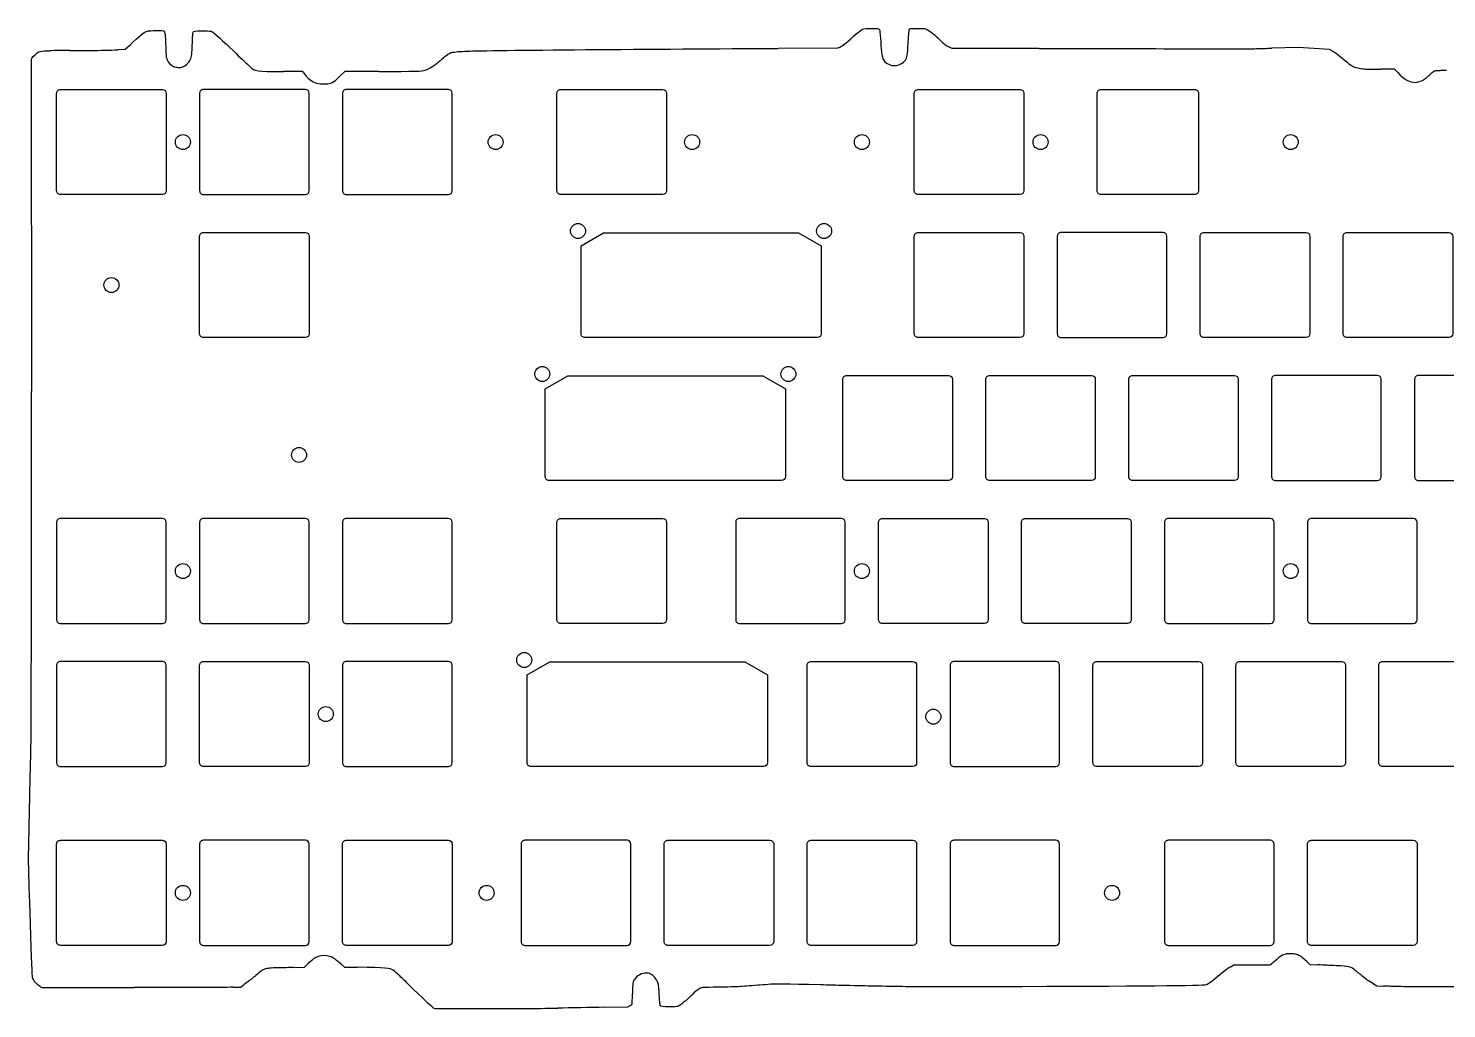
# Model space of a CAD drawing. Header units: millimetres. Extents: x -14240 to -13890, y -4600 to -4469.
# Drawn here: x -14240.1 to -14051.1, y -4599.7 to -4469.1 of the extents above; entities that cross this region are included whole.
import ezdxf

# ---------------------------------------------------------------- set-up
doc = ezdxf.new("R2010")
doc.units = ezdxf.units.MM
doc.layers.get('0').update_dxf_attribs({"linetype": 'CONTINUOUS'})

msp = doc.modelspace()

# ---------------------------------------------------------------- linework, layer by layer
for p, q in [((-14221.95, -4469.52), (-14222.17, -4469.45)), ((-14221.9, -4469.9), (-14221.95, -4469.52)), ((-14226.57, -4471.34), (-14227.2, -4471.95)), ((-14132.29, -4471.78), (-14140.21, -4471.8)), ((-14132.04, -4471.65), (-14132.29, -4471.78)), ((-14117, -4471.8), (-14117.36, -4471.62)), ((-14105.41, -4471.8), (-14117, -4471.8)), ((-14070.9, -4471.65), (-14074.41, -4471.76)), ((-14068.8, -4471.79), (-14070.9, -4471.65)), ((-14066.71, -4471.94), (-14068.8, -4471.79)), ((-14066.45, -4472.07), (-14066.71, -4471.94)), ((-14239.64, -4473.1), (-14239.73, -4473.25)), ((-14239.73, -4473.25), (-14239.72, -4517.5)), ((-14227.2, -4471.95), (-14228.15, -4471.98)), ((-14203.54, -4474.87), (-14206.13, -4474.86)), ((-14203.47, -4475.01), (-14203.54, -4474.87)), ((-14197.95, -4474.87), (-14198.59, -4475.5)), ((-14193.41, -4474.86), (-14197.95, -4474.87)), ((-14058.08, -4474.55), (-14059.89, -4474.56)), ((-14057.62, -4475.02), (-14058.08, -4474.55)), ((-14204.83, -4594.23), (-14203.3, -4594.18)), ((-14203.3, -4594.18), (-14202.77, -4593.67)), ((-14198.45, -4593.77), (-14197.99, -4594.18)), ((-14197.99, -4594.18), (-14196.29, -4594.21)), ((-14079.86, -4594.13), (-14079.46, -4593.89)), ((-14079.46, -4593.89), (-14074.69, -4593.89)), ((-14074.69, -4593.89), (-14074.44, -4593.74)), ((-14069.75, -4593.44), (-14069.34, -4593.83)), ((-14069.34, -4593.83), (-14068.26, -4593.88)), ((-14060.88, -4596.41), (-14060.4, -4596.66)), ((-14060.4, -4596.66), (-14059.52, -4596.7)), ((-14238.5, -4596.8), (-14238.28, -4596.91)), ((-14238.28, -4596.91), (-14226.02, -4596.91)), ((-14212.8, -4596.87), (-14211.83, -4596.84)), ((-14211.83, -4596.84), (-14211.64, -4596.71)), ((-14159.65, -4599.1), (-14159.63, -4597.79)), ((-14186.16, -4599.6), (-14185.97, -4599.71)), ((-14185.97, -4599.71), (-14179.3, -4599.71)), ((-14163.37, -4599.53), (-14160.23, -4599.48)), ((-14160.23, -4599.48), (-14159.94, -4599.29)), ((-14159.94, -4599.29), (-14159.65, -4599.1))]:
    msp.add_line(p, q)
for points in [[(-14222.25, -4491.27), (-14235.85, -4491.27, -0.414214), (-14236.35, -4490.77), (-14236.35, -4477.77, -0.414214), (-14235.85, -4477.27), (-14222.25, -4477.27, -0.414212), (-14221.75, -4477.77), (-14221.75, -4490.77, -0.414212)], [(-14202.7, -4477.77, 0.414212), (-14203.2, -4477.27), (-14216.8, -4477.27, 0.414214), (-14217.3, -4477.77), (-14217.3, -4490.77, 0.414214), (-14216.8, -4491.27), (-14203.2, -4491.27, 0.414212), (-14202.7, -4490.77)], [(-14184.15, -4491.27, 0.414212), (-14183.65, -4490.77), (-14183.65, -4477.77, 0.414212), (-14184.15, -4477.27), (-14197.75, -4477.27, 0.414214), (-14198.25, -4477.77), (-14198.25, -4490.77, 0.414214), (-14197.75, -4491.27)], [(-14169.68, -4490.77), (-14169.68, -4477.77, -0.414214), (-14169.18, -4477.27), (-14155.58, -4477.27, -0.414212), (-14155.08, -4477.77), (-14155.08, -4490.77, -0.414212), (-14155.58, -4491.27), (-14169.18, -4491.27, -0.414214)], [(-14107.45, -4477.77), (-14107.45, -4490.77, -0.414212), (-14107.95, -4491.27), (-14121.55, -4491.27, -0.414214), (-14122.05, -4490.77), (-14122.05, -4477.77, -0.414214), (-14121.55, -4477.27), (-14107.95, -4477.27, -0.414212)], [(-14084.14, -4477.82, 0.414214), (-14084.64, -4477.32), (-14097.24, -4477.32, 0.414214), (-14097.74, -4477.82), (-14097.74, -4490.72, 0.414214), (-14097.24, -4491.22), (-14084.64, -4491.22, 0.414214), (-14084.14, -4490.72)], [(-14216.8, -4496.32), (-14203.2, -4496.32, -0.414212), (-14202.7, -4496.82), (-14202.7, -4509.82, -0.414212), (-14203.2, -4510.32), (-14216.8, -4510.32, -0.414214), (-14217.3, -4509.82), (-14217.3, -4496.82, -0.414214)], [(-14166.47, -4509.8), (-14166.47, -4498.08), (-14163.47, -4496.35), (-14137.47, -4496.35), (-14134.47, -4498.08), (-14134.47, -4509.8, -0.414212), (-14134.97, -4510.3), (-14165.97, -4510.3, -0.414214)], [(-14107.45, -4496.82), (-14107.45, -4509.82, -0.414212), (-14107.95, -4510.32), (-14121.55, -4510.32, -0.414214), (-14122.05, -4509.82), (-14122.05, -4496.82, -0.414214), (-14121.55, -4496.32), (-14107.95, -4496.32, -0.414212)], [(-14103, -4509.82, 0.414214), (-14102.5, -4510.32), (-14088.9, -4510.32, 0.414212), (-14088.4, -4509.82), (-14088.4, -4496.82, 0.414212), (-14088.9, -4496.32), (-14102.5, -4496.32, 0.414214), (-14103, -4496.82)], [(-14083.95, -4509.82), (-14083.95, -4496.82, -0.414214), (-14083.45, -4496.32), (-14069.85, -4496.32, -0.414212), (-14069.35, -4496.82), (-14069.35, -4509.82, -0.414212), (-14069.85, -4510.32), (-14083.45, -4510.32, -0.414214)], [(-14050.3, -4496.82), (-14050.3, -4509.82, -0.414212), (-14050.8, -4510.32), (-14064.4, -4510.32, -0.414214), (-14064.9, -4509.82), (-14064.9, -4496.82, -0.414214), (-14064.4, -4496.32), (-14050.8, -4496.32, -0.414212)], [(-14139.23, -4517.13), (-14139.23, -4528.85, -0.414212), (-14139.73, -4529.35), (-14170.73, -4529.35, -0.414214), (-14171.23, -4528.85), (-14171.23, -4517.13), (-14168.23, -4515.4), (-14142.23, -4515.4)], [(-14116.98, -4515.87), (-14116.98, -4528.87, -0.414212), (-14117.48, -4529.37), (-14131.08, -4529.37, -0.414214), (-14131.58, -4528.87), (-14131.58, -4515.87, -0.414214), (-14131.08, -4515.37), (-14117.48, -4515.37, -0.414212)], [(-14112.03, -4515.37), (-14098.43, -4515.37, -0.414212), (-14097.93, -4515.87), (-14097.93, -4528.87, -0.414212), (-14098.43, -4529.37), (-14112.03, -4529.37, -0.414214), (-14112.53, -4528.87), (-14112.53, -4515.87, -0.414214)], [(-14092.98, -4515.37), (-14079.38, -4515.37, -0.414212), (-14078.88, -4515.87), (-14078.88, -4528.87, -0.414212), (-14079.38, -4529.37), (-14092.98, -4529.37, -0.414214), (-14093.48, -4528.87), (-14093.48, -4515.87, -0.414214)], [(-14060.33, -4529.37, 0.414212), (-14059.83, -4528.87), (-14059.83, -4515.87, 0.414212), (-14060.33, -4515.37), (-14073.93, -4515.37, 0.414214), (-14074.43, -4515.87), (-14074.43, -4528.87, 0.414214), (-14073.93, -4529.37)], [(-14040.78, -4515.87, 0.414212), (-14041.28, -4515.37), (-14054.88, -4515.37, 0.414214), (-14055.38, -4515.87), (-14055.38, -4528.87, 0.414214), (-14054.88, -4529.37), (-14041.28, -4529.37, 0.414212), (-14040.78, -4528.87)], [(-14221.75, -4534.92, 0.414212), (-14222.25, -4534.42), (-14235.85, -4534.42, 0.414214), (-14236.35, -4534.92), (-14236.35, -4547.92, 0.414214), (-14235.85, -4548.42), (-14222.25, -4548.42, 0.414212), (-14221.75, -4547.92)], [(-14202.7, -4534.92, 0.414212), (-14203.2, -4534.42), (-14216.8, -4534.42, 0.414214), (-14217.3, -4534.92), (-14217.3, -4547.92, 0.414214), (-14216.8, -4548.42), (-14203.2, -4548.42, 0.414212), (-14202.7, -4547.92)], [(-14198.25, -4547.92, 0.414214), (-14197.75, -4548.42), (-14184.15, -4548.42, 0.414212), (-14183.65, -4547.92), (-14183.65, -4534.92, 0.414212), (-14184.15, -4534.42), (-14197.75, -4534.42, 0.414214), (-14198.25, -4534.92)], [(-14155.58, -4548.42), (-14169.18, -4548.42, -0.414214), (-14169.68, -4547.92), (-14169.68, -4534.92, -0.414214), (-14169.18, -4534.42), (-14155.58, -4534.42, -0.414212), (-14155.08, -4534.92), (-14155.08, -4547.92, -0.414212)], [(-14131.26, -4534.92, 0.414212), (-14131.76, -4534.42), (-14145.36, -4534.42, 0.414214), (-14145.86, -4534.92), (-14145.86, -4547.92, 0.414214), (-14145.36, -4548.42), (-14131.76, -4548.42, 0.414212), (-14131.26, -4547.92)], [(-14112.71, -4548.42), (-14126.31, -4548.42, -0.414214), (-14126.81, -4547.92), (-14126.81, -4534.92, -0.414214), (-14126.31, -4534.42), (-14112.71, -4534.42, -0.414212), (-14112.21, -4534.92), (-14112.21, -4547.92, -0.414212)], [(-14093.66, -4548.42), (-14107.26, -4548.42, -0.414214), (-14107.76, -4547.92), (-14107.76, -4534.92, -0.414214), (-14107.26, -4534.42), (-14093.66, -4534.42, -0.414212), (-14093.16, -4534.92), (-14093.16, -4547.92, -0.414212)], [(-14088.71, -4547.92, 0.414214), (-14088.21, -4548.42), (-14074.61, -4548.42, 0.414212), (-14074.11, -4547.92), (-14074.11, -4534.92, 0.414212), (-14074.61, -4534.42), (-14088.21, -4534.42, 0.414214), (-14088.71, -4534.92)], [(-14069.66, -4547.92, 0.414214), (-14069.16, -4548.42), (-14055.56, -4548.42, 0.414212), (-14055.06, -4547.92), (-14055.06, -4534.92, 0.414212), (-14055.56, -4534.42), (-14069.16, -4534.42, 0.414214), (-14069.66, -4534.92)], [(-14236.35, -4566.97, 0.414214), (-14235.85, -4567.47), (-14222.25, -4567.47, 0.414212), (-14221.75, -4566.97), (-14221.75, -4553.97, 0.414212), (-14222.25, -4553.47), (-14235.85, -4553.47, 0.414214), (-14236.35, -4553.97)], [(-14217.3, -4566.97), (-14217.3, -4553.97, -0.414214), (-14216.8, -4553.47), (-14203.2, -4553.47, -0.414212), (-14202.7, -4553.97), (-14202.7, -4566.97, -0.414212), (-14203.2, -4567.47), (-14216.8, -4567.47, -0.414214)], [(-14198.25, -4566.97, 0.414214), (-14197.75, -4567.47), (-14184.15, -4567.47, 0.414212), (-14183.65, -4566.97), (-14183.65, -4553.97, 0.414212), (-14184.15, -4553.47), (-14197.75, -4553.47, 0.414214), (-14198.25, -4553.97)], [(-14173.64, -4555.23), (-14170.64, -4553.5), (-14144.64, -4553.5), (-14141.64, -4555.23), (-14141.64, -4566.95, -0.414212), (-14142.14, -4567.45), (-14173.14, -4567.45, -0.414214), (-14173.64, -4566.95)], [(-14122.24, -4567.47), (-14135.84, -4567.47, -0.414214), (-14136.34, -4566.97), (-14136.34, -4553.97, -0.414214), (-14135.84, -4553.47), (-14122.24, -4553.47, -0.414212), (-14121.74, -4553.97), (-14121.74, -4566.97, -0.414212)], [(-14103.19, -4567.47, 0.414212), (-14102.69, -4566.97), (-14102.69, -4553.97, 0.414212), (-14103.19, -4553.47), (-14116.79, -4553.47, 0.414214), (-14117.29, -4553.97), (-14117.29, -4566.97, 0.414214), (-14116.79, -4567.47)], [(-14083.64, -4553.97), (-14083.64, -4566.97, -0.414212), (-14084.14, -4567.47), (-14097.74, -4567.47, -0.414214), (-14098.24, -4566.97), (-14098.24, -4553.97, -0.414214), (-14097.74, -4553.47), (-14084.14, -4553.47, -0.414212)], [(-14078.69, -4553.47), (-14065.09, -4553.47, -0.414212), (-14064.59, -4553.97), (-14064.59, -4566.97, -0.414212), (-14065.09, -4567.47), (-14078.69, -4567.47, -0.414214), (-14079.19, -4566.97), (-14079.19, -4553.97, -0.414214)], [(-14060.14, -4566.97), (-14060.14, -4553.97, -0.414214), (-14059.64, -4553.47), (-14046.04, -4553.47, -0.414212), (-14045.54, -4553.97), (-14045.54, -4566.97, -0.414212), (-14046.04, -4567.47), (-14059.64, -4567.47, -0.414214)], [(-14221.75, -4577.79), (-14221.75, -4590.79, -0.414212), (-14222.25, -4591.29), (-14235.85, -4591.29, -0.414214), (-14236.35, -4590.79), (-14236.35, -4577.79, -0.414214), (-14235.85, -4577.29), (-14222.25, -4577.29, -0.414212)], [(-14216.8, -4577.29, 0.414214), (-14217.3, -4577.79), (-14217.3, -4590.79, 0.414214), (-14216.8, -4591.29), (-14203.2, -4591.29, 0.414212), (-14202.7, -4590.79), (-14202.7, -4577.79, 0.414212), (-14203.2, -4577.29)], [(-14183.65, -4577.79), (-14183.65, -4590.79, -0.414212), (-14184.15, -4591.29), (-14197.75, -4591.29, -0.414214), (-14198.25, -4590.79), (-14198.25, -4577.79, -0.414214), (-14197.75, -4577.29), (-14184.15, -4577.29, -0.414212)], [(-14159.84, -4577.79, 0.414212), (-14160.34, -4577.29), (-14173.94, -4577.29, 0.414214), (-14174.44, -4577.79), (-14174.44, -4590.79, 0.414214), (-14173.94, -4591.29), (-14160.34, -4591.29, 0.414212), (-14159.84, -4590.79)], [(-14155.39, -4590.79), (-14155.39, -4577.79, -0.414214), (-14154.89, -4577.29), (-14141.29, -4577.29, -0.414212), (-14140.79, -4577.79), (-14140.79, -4590.79, -0.414212), (-14141.29, -4591.29), (-14154.89, -4591.29, -0.414214)], [(-14122.24, -4591.29), (-14135.84, -4591.29, -0.414214), (-14136.34, -4590.79), (-14136.34, -4577.79, -0.414214), (-14135.84, -4577.29), (-14122.24, -4577.29, -0.414212), (-14121.74, -4577.79), (-14121.74, -4590.79, -0.414212)], [(-14116.79, -4577.29, 0.414214), (-14117.29, -4577.79), (-14117.29, -4590.79, 0.414214), (-14116.79, -4591.29), (-14103.19, -4591.29, 0.414212), (-14102.69, -4590.79), (-14102.69, -4577.79, 0.414212), (-14103.19, -4577.29)], [(-14088.71, -4590.79, 0.414214), (-14088.21, -4591.29), (-14074.61, -4591.29, 0.414212), (-14074.11, -4590.79), (-14074.11, -4577.79, 0.414212), (-14074.61, -4577.29), (-14088.21, -4577.29, 0.414214), (-14088.71, -4577.79)], [(-14069.66, -4590.79), (-14069.66, -4577.79, -0.414214), (-14069.16, -4577.29), (-14055.56, -4577.29, -0.414212), (-14055.06, -4577.79), (-14055.06, -4590.79, -0.414212), (-14055.56, -4591.29), (-14069.16, -4591.29, -0.414214)]]:
    msp.add_lwpolyline(points, format="xyb", close=True)
for centre in [(-14219.53, -4484.27), (-14177.85, -4484.27), (-14151.66, -4484.27), (-14129.04, -4484.27), (-14105.23, -4484.27), (-14071.89, -4484.27), (-14166.87, -4496.12), (-14134.07, -4496.12), (-14229.05, -4503.32), (-14171.63, -4515.17), (-14138.83, -4515.17), (-14204.05, -4525.95), (-14219.53, -4541.42), (-14129.04, -4541.42), (-14071.89, -4541.42), (-14174.04, -4553.27), (-14200.48, -4560.47), (-14119.52, -4560.82), (-14219.53, -4584.29), (-14179.05, -4584.29), (-14095.7, -4584.29)]:
    msp.add_circle(centre, 1)
for centre, major_axis, ratio, start_param, end_param in [((-14235.32, -4472.22), (-2.88, 0.01), 0.051231, 4.457732, 5.476473), ((-14151.76, -4613.57), (-6.64, 18.48), 0.302217, 6.174937, 6.476881), ((-14183.4, -4599.53), (-15.43, 0.04), 0.011494, 1.839705, 2.682636)]:
    msp.add_ellipse(centre, major_axis=major_axis, ratio=ratio, start_param=start_param, end_param=end_param)
for points in [[(-14226.57, -4471.34), (-14225.4, -4470.19), (-14224.67, -4469.6), (-14224.36, -4469.52)], [(-14224.36, -4469.52), (-14223.74, -4469.38), (-14222.55, -4469.34), (-14222.17, -4469.45)], [(-14221.9, -4469.9), (-14221.87, -4470.11), (-14221.83, -4470.89), (-14221.81, -4471.63)], [(-14218.17, -4469.65), (-14218.07, -4469.47), (-14217.98, -4469.46), (-14216.88, -4469.46)], [(-14216.88, -4469.46), (-14215.93, -4469.47), (-14215.82, -4469.48), (-14215.66, -4469.56)], [(-14215.66, -4469.56), (-14215.41, -4469.68), (-14214.15, -4470.82), (-14212.8, -4472.13)], [(-14130.14, -4470.17), (-14129.58, -4469.67), (-14129.38, -4469.51), (-14129.06, -4469.28)], [(-14129.06, -4469.28), (-14128.9, -4469.16), (-14128.89, -4469.16), (-14127.87, -4469.14)], [(-14127.87, -4469.14), (-14127.29, -4469.13), (-14126.71, -4469.12), (-14126.68, -4469.29), (-14126.65, -4469.46)], [(-14126.65, -4469.46), (-14126.63, -4469.57), (-14126.57, -4470.23), (-14126.53, -4470.92)], [(-14122.82, -4470.4), (-14122.77, -4469.32), (-14122.76, -4469.28), (-14122.66, -4469.2)], [(-14121.58, -4469.13), (-14120.61, -4469.15), (-14120.58, -4469.15), (-14120.37, -4469.27)], [(-14120.37, -4469.27), (-14119.97, -4469.47), (-14119.26, -4470.04), (-14118.68, -4470.62)], [(-14218.56, -4473.3), (-14218.34, -4472.84), (-14218.32, -4472.65), (-14218.26, -4470.98)], [(-14181.57, -4472.15), (-14179.21, -4472.05), (-14155.73, -4471.85), (-14140.21, -4471.8)], [(-14132.04, -4471.65), (-14131.46, -4471.35), (-14131.31, -4471.23), (-14130.14, -4470.17)], [(-14123.15, -4473.2), (-14122.99, -4472.89), (-14122.93, -4472.37), (-14122.82, -4470.4)], [(-14118.68, -4470.62), (-14118.06, -4471.23), (-14117.88, -4471.37), (-14117.36, -4471.62)], [(-14105.41, -4471.8), (-14099.04, -4471.81), (-14090.25, -4471.82), (-14085.87, -4471.84)], [(-14239.64, -4473.1), (-14239.48, -4472.85), (-14238.95, -4472.37), (-14238.71, -4472.26)], [(-14238.71, -4472.26), (-14238.49, -4472.17), (-14238.38, -4472.15), (-14237.31, -4472.1)], [(-14221.61, -4473.32), (-14221.5, -4473.65), (-14221.15, -4474.03), (-14220.79, -4474.19)], [(-14219.01, -4473.91), (-14218.78, -4473.71), (-14218.7, -4473.6), (-14218.56, -4473.3)], [(-14212.8, -4472.13), (-14211.74, -4473.16), (-14211.52, -4473.36), (-14210.61, -4474.2)], [(-14184.98, -4473.2), (-14184.47, -4472.73), (-14183.96, -4472.37), (-14183.72, -4472.33)], [(-14183.72, -4472.33), (-14183.28, -4472.25), (-14182.61, -4472.19), (-14181.57, -4472.15)], [(-14125.97, -4473.56), (-14125.61, -4473.94), (-14124.95, -4474.16), (-14124.44, -4474.07)], [(-14124.44, -4474.07), (-14123.89, -4473.98), (-14123.36, -4473.62), (-14123.15, -4473.2)], [(-14066.45, -4472.07), (-14065.98, -4472.31), (-14065.86, -4472.4), (-14064.38, -4473.64)], [(-14064.38, -4473.64), (-14063.72, -4474.2), (-14063.31, -4474.37), (-14062.3, -4474.5)], [(-14220.79, -4474.19), (-14220.58, -4474.28), (-14220.4, -4474.31), (-14220.14, -4474.33)], [(-14220.14, -4474.33), (-14219.67, -4474.36), (-14219.41, -4474.26), (-14219.01, -4473.91)], [(-14210.61, -4474.2), (-14209.9, -4474.86), (-14209.88, -4474.86), (-14206.13, -4474.86)], [(-14203.47, -4475.01), (-14203.35, -4475.24), (-14202.93, -4475.68), (-14202.55, -4475.99)], [(-14199.62, -4476.32), (-14199.27, -4476.15), (-14199.17, -4476.07), (-14198.59, -4475.5)], [(-14193.41, -4474.86), (-14188.43, -4474.86), (-14187.75, -4474.84), (-14187.22, -4474.67)], [(-14187.22, -4474.67), (-14186.83, -4474.55), (-14186.28, -4474.24), (-14185.95, -4473.97)], [(-14062.3, -4474.5), (-14061.79, -4474.57), (-14061.47, -4474.58), (-14059.89, -4474.56)], [(-14057.62, -4475.02), (-14056.72, -4475.94), (-14056.05, -4476.32), (-14055.3, -4476.32)], [(-14202.55, -4475.99), (-14202.02, -4476.41), (-14201.49, -4476.55), (-14200.54, -4476.52)], [(-14200.54, -4476.52), (-14200.02, -4476.5), (-14200, -4476.5), (-14199.62, -4476.32)], [(-14055.3, -4476.32), (-14055, -4476.31), (-14054.49, -4476.17), (-14054.24, -4476.01)], [(-14239.83, -4567.01), (-14239.72, -4564.4), (-14239.71, -4560), (-14239.72, -4517.5)], [(-14239.9, -4569.79), (-14239.87, -4568.58), (-14239.84, -4567.33), (-14239.83, -4567.01)], [(-14240.07, -4578.14), (-14240, -4574.89), (-14239.94, -4572.13), (-14239.9, -4569.79)], [(-14239.78, -4590.06), (-14240.11, -4580.7), (-14240.12, -4580.35), (-14240.07, -4578.14)], [(-14239.53, -4595.71), (-14239.58, -4595.58), (-14239.63, -4594.48), (-14239.78, -4590.06)], [(-14201.52, -4592.79), (-14201.97, -4592.95), (-14202.12, -4593.05), (-14202.77, -4593.67)], [(-14199.97, -4592.75), (-14200.43, -4592.61), (-14201.06, -4592.62), (-14201.52, -4592.79)], [(-14072.97, -4592.61), (-14073.24, -4592.72), (-14073.7, -4593.07), (-14074.02, -4593.4)], [(-14071.79, -4592.41), (-14072.4, -4592.39), (-14072.5, -4592.4), (-14072.97, -4592.61)], [(-14070.93, -4592.56), (-14071.2, -4592.43), (-14071.26, -4592.42), (-14071.79, -4592.41)], [(-14069.75, -4593.44), (-14070.3, -4592.94), (-14070.58, -4592.73), (-14070.93, -4592.56)], [(-14208.66, -4594.46), (-14208.91, -4594.57), (-14209.16, -4594.75), (-14209.81, -4595.3)], [(-14191.51, -4594.59), (-14191.92, -4594.31), (-14192.41, -4594.27), (-14196.29, -4594.21)], [(-14074.02, -4593.4), (-14074.12, -4593.5), (-14074.31, -4593.65), (-14074.44, -4593.74)], [(-14063.3, -4594.62), (-14063.84, -4594.14), (-14064.04, -4594.09), (-14065.85, -4594)], [(-14238.5, -4596.8), (-14238.87, -4596.61), (-14239.37, -4596.08), (-14239.53, -4595.71)], [(-14186.16, -4599.6), (-14186.43, -4599.43), (-14187.53, -4598.39), (-14189.53, -4596.41)], [(-14159.35, -4595.82), (-14159.56, -4596.1), (-14159.6, -4596.37), (-14159.63, -4597.79)], [(-14157.19, -4595.12), (-14157.42, -4595.01), (-14157.51, -4594.98), (-14157.76, -4594.98)], [(-14156.25, -4596.23), (-14156.44, -4595.75), (-14156.81, -4595.32), (-14157.19, -4595.12)], [(-14156.01, -4598.27), (-14156.08, -4596.86), (-14156.11, -4596.58), (-14156.25, -4596.23)], [(-14142.91, -4596.6), (-14144.08, -4596.68), (-14144.85, -4596.74), (-14145.47, -4596.79)], [(-14141.55, -4596.5), (-14141.95, -4596.54), (-14142.56, -4596.58), (-14142.91, -4596.6)], [(-14134.52, -4596.55), (-14139.31, -4596.44), (-14140.6, -4596.43), (-14141.55, -4596.5)], [(-14083.16, -4596.55), (-14083.57, -4596.69), (-14091.67, -4596.76), (-14111.15, -4596.8)], [(-14081.34, -4595.2), (-14082.01, -4595.84), (-14082.81, -4596.44), (-14083.16, -4596.55)], [(-14061.68, -4595.91), (-14061.85, -4595.77), (-14062.17, -4595.51), (-14062.4, -4595.33)], [(-14060.88, -4596.41), (-14061.15, -4596.28), (-14061.5, -4596.05), (-14061.68, -4595.91)], [(-14212.8, -4596.87), (-14213.33, -4596.89), (-14219.28, -4596.9), (-14226.02, -4596.91)], [(-14150.54, -4596.99), (-14150.87, -4597.12), (-14151.13, -4597.33), (-14151.81, -4598.01)], [(-14148.19, -4596.86), (-14150.25, -4596.89), (-14150.29, -4596.89), (-14150.54, -4596.99)], [(-14145.47, -4596.79), (-14145.81, -4596.81), (-14147.03, -4596.85), (-14148.19, -4596.86)], [(-14049.42, -4596.79), (-14054.03, -4596.8), (-14057.68, -4596.8), (-14058.03, -4596.77)], [(-14163.37, -4599.53), (-14165.09, -4599.56), (-14167.88, -4599.61), (-14169.56, -4599.65)], [(-14154.67, -4599.47), (-14155.64, -4599.47), (-14155.83, -4599.44), (-14155.92, -4599.27)], [(-14153.56, -4599.42), (-14153.69, -4599.45), (-14154.04, -4599.47), (-14154.67, -4599.47)], [(-14153.1, -4599.13), (-14153.25, -4599.26), (-14153.46, -4599.38), (-14153.56, -4599.42)]]:
    msp.add_open_spline(points, degree=3)
for points, knots in [([(-14218.26, -4470.98), (-14218.25, -4470.68), (-14218.23, -4470.35), (-14218.21, -4469.98), (-14218.2, -4469.87), (-14218.19, -4469.73), (-14218.18, -4469.67), (-14218.17, -4469.65)], [0, 0, 0, 0, 0.0882019, 0.0882019, 0.116057, 0.116057, 0.1322153, 0.1322153, 0.1322153, 0.1322153]), ([(-14122.66, -4469.2), (-14122.62, -4469.16), (-14122.57, -4469.14), (-14122.43, -4469.13), (-14122.28, -4469.13), (-14122.02, -4469.13), (-14121.58, -4469.13)], [-0.2677692, -0.2677692, -0.2677692, -0.2677692, -0.1344424, -0.1344424, -0.1344424, 0, 0, 0, 0]), ([(-14221.81, -4471.63), (-14221.8, -4471.94), (-14221.79, -4472.33), (-14221.77, -4472.71), (-14221.76, -4472.83), (-14221.75, -4472.94), (-14221.75, -4472.97), (-14221.74, -4473), (-14221.74, -4473.01), (-14221.73, -4473.03), (-14221.73, -4473.03), (-14221.73, -4473.03)], [0, 0, 0, 0, 0.0935962, 0.0935962, 0.1203448, 0.1203448, 0.1279914, 0.1279914, 0.1303277, 0.1303277, 0.1319543, 0.1319543, 0.1319543, 0.1319543]), ([(-14126.53, -4470.92), (-14126.48, -4471.62), (-14126.43, -4472.2), (-14126.37, -4472.59), (-14126.3, -4473.11), (-14126.19, -4473.32), (-14125.97, -4473.56)], [-0.1683112, -0.1683112, -0.1683112, -0.1683112, -0.0970277, -0.0970277, -0.0970277, 0, 0, 0, 0]), ([(-14085.87, -4471.84), (-14085.66, -4471.84), (-14084.39, -4471.85), (-14083.04, -4471.85), (-14081.85, -4471.86), (-14080.65, -4471.86), (-14079.69, -4471.86), (-14078.73, -4471.86), (-14077.99, -4471.85), (-14077.24, -4471.84), (-14076.53, -4471.83), (-14075.81, -4471.81), (-14075.18, -4471.79), (-14074.87, -4471.78), (-14074.6, -4471.77), (-14074.41, -4471.76)], [-0.5682265, -0.5682265, -0.5682265, -0.5682265, -0.4259747, -0.4259747, -0.4259747, -0.3017178, -0.3017178, -0.3017178, -0.1768839, -0.1768839, -0.1768839, -0.0571887, -0.0571887, -0.0571887, 0, 0, 0, 0]), ([(-14234.6, -4472.08), (-14233.75, -4472.09), (-14232.64, -4472.08), (-14230.59, -4472.05), (-14229.33, -4472.02), (-14228.15, -4471.98)], [0, 0, 0, 0, 0.2542207, 0.2542207, 0.5947634, 0.5947634, 0.5947634, 0.5947634]), ([(-14221.73, -4473.03), (-14221.71, -4473.06), (-14221.68, -4473.13), (-14221.65, -4473.2), (-14221.63, -4473.26), (-14221.61, -4473.32)], [0, 0, 0, 0, 0.00886272, 0.00886272, 0.03924533, 0.03924533, 0.03924533, 0.03924533]), ([(-14185.95, -4473.97), (-14185.88, -4473.91), (-14185.8, -4473.85), (-14185.65, -4473.73), (-14185.56, -4473.67), (-14185.49, -4473.62)], [0, 0, 0, 0, 0.02636536, 0.02636536, 0.05321049, 0.05321049, 0.05321049, 0.05321049]), ([(-14185.49, -4473.62), (-14185.42, -4473.57), (-14185.33, -4473.5), (-14185.16, -4473.35), (-14185.06, -4473.27), (-14184.98, -4473.2)], [0, 0, 0, 0, 0.02503589, 0.02503589, 0.0485225, 0.0485225, 0.0485225, 0.0485225]), ([(-14054.24, -4476.01), (-14054.1, -4475.92), (-14053.94, -4475.8), (-14053.66, -4475.58), (-14053.5, -4475.45), (-14053.37, -4475.32)], [0, 0, 0, 0, 0.0521867, 0.0521867, 0.1076087, 0.1076087, 0.1076087, 0.1076087]), ([(-14053.37, -4475.32), (-14053.04, -4475.01), (-14052.9, -4474.87), (-14052.75, -4474.8), (-14052.63, -4474.75), (-14052.51, -4474.74), (-14052.26, -4474.73)], [-0.1689405, -0.1689405, -0.1689405, -0.1689405, -0.0768481, -0.0768481, -0.0768481, 0, 0, 0, 0]), ([(-14052.26, -4474.73), (-14052.1, -4474.72), (-14051.89, -4474.71), (-14051.52, -4474.7), (-14051.3, -4474.69), (-14051.11, -4474.69)], [0, 0, 0, 0, 0.0474023, 0.0474023, 0.1026798, 0.1026798, 0.1026798, 0.1026798]), ([(-14198.45, -4593.77), (-14198.72, -4593.53), (-14199.01, -4593.3), (-14199.46, -4592.99), (-14199.73, -4592.82), (-14199.97, -4592.75)], [0, 0, 0, 0, 0.1059024, 0.1059024, 0.1654159, 0.1654159, 0.1654159, 0.1654159]), ([(-14206.99, -4594.28), (-14207.32, -4594.28), (-14207.69, -4594.29), (-14208.17, -4594.35), (-14208.49, -4594.39), (-14208.66, -4594.46)], [0, 0, 0, 0, 0.1010492, 0.1010492, 0.1477927, 0.1477927, 0.1477927, 0.1477927]), ([(-14204.83, -4594.23), (-14205.24, -4594.25), (-14205.69, -4594.26), (-14206.34, -4594.27), (-14206.76, -4594.28), (-14206.99, -4594.28)], [0, 0, 0, 0, 0.1229417, 0.1229417, 0.1980362, 0.1980362, 0.1980362, 0.1980362]), ([(-14189.53, -4596.41), (-14189.93, -4596.02), (-14190.37, -4595.59), (-14190.94, -4595.07), (-14191.33, -4594.72), (-14191.51, -4594.59)], [0, 0, 0, 0, 0.1667917, 0.1667917, 0.2361927, 0.2361927, 0.2361927, 0.2361927]), ([(-14079.86, -4594.13), (-14080.14, -4594.29), (-14080.42, -4594.48), (-14080.91, -4594.83), (-14081.14, -4595.01), (-14081.34, -4595.2)], [0, 0, 0, 0, 0.0975722, 0.0975722, 0.180216, 0.180216, 0.180216, 0.180216]), ([(-14065.85, -4594), (-14066.23, -4593.98), (-14066.67, -4593.96), (-14067.43, -4593.92), (-14067.91, -4593.9), (-14068.26, -4593.88)], [0, 0, 0, 0, 0.1137158, 0.1137158, 0.2245921, 0.2245921, 0.2245921, 0.2245921]), ([(-14062.92, -4594.93), (-14062.96, -4594.9), (-14063.05, -4594.83), (-14063.15, -4594.75), (-14063.23, -4594.68), (-14063.3, -4594.62)], [0, 0, 0, 0, 0.01546831, 0.01546831, 0.06747874, 0.06747874, 0.06747874, 0.06747874]), ([(-14209.81, -4595.3), (-14210.17, -4595.6), (-14210.63, -4595.96), (-14210.99, -4596.24), (-14211.26, -4596.44), (-14211.49, -4596.62), (-14211.64, -4596.71)], [-0.1235473, -0.1235473, -0.1235473, -0.1235473, -0.0520047, -0.0520047, -0.0520047, 0, 0, 0, 0]), ([(-14111.15, -4596.8), (-14113.56, -4596.8), (-14115.1, -4596.81), (-14116.35, -4596.81), (-14118.09, -4596.81), (-14119.22, -4596.81), (-14120.32, -4596.81), (-14121, -4596.81), (-14121.65, -4596.81), (-14122.35, -4596.8), (-14122.93, -4596.8), (-14123.55, -4596.79), (-14124.1, -4596.78), (-14125.29, -4596.76), (-14126.36, -4596.74), (-14127.83, -4596.71), (-14128.86, -4596.69), (-14130.08, -4596.66), (-14131.91, -4596.62), (-14132.66, -4596.6), (-14133.51, -4596.58), (-14134.52, -4596.55)], [-4.853653, -4.853653, -4.853653, -4.853653, -4.157053, -4.157053, -4.157053, -3.19145, -3.19145, -3.19145, -2.59093, -2.59093, -2.59093, -2.097742, -2.097742, -2.097742, -1.048871, -1.048871, -1.048871, -0.303634, -0.303634, -0.303634, 0, 0, 0, 0]), ([(-14062.4, -4595.33), (-14062.5, -4595.25), (-14062.62, -4595.16), (-14062.75, -4595.05), (-14062.87, -4594.96), (-14062.92, -4594.93)], [0, 0, 0, 0, 0.04001974, 0.04001974, 0.05151123, 0.05151123, 0.05151123, 0.05151123]), ([(-14155.92, -4599.27), (-14155.93, -4599.25), (-14155.94, -4599.2), (-14155.95, -4599.09), (-14155.96, -4599.01), (-14155.99, -4598.73), (-14156, -4598.49), (-14156.01, -4598.27)], [0, 0, 0, 0, 0.00498522, 0.00498522, 0.01351468, 0.01351468, 0.03908826, 0.03908826, 0.03908826, 0.03908826]), ([(-14151.81, -4598.01), (-14151.95, -4598.15), (-14152.12, -4598.31), (-14152.31, -4598.48), (-14152.5, -4598.66), (-14152.59, -4598.73)], [0, 0, 0, 0, 0.06179596, 0.06179596, 0.07957235, 0.07957235, 0.07957235, 0.07957235]), ([(-14058.03, -4596.77), (-14058.23, -4596.76), (-14058.51, -4596.75), (-14058.98, -4596.72), (-14059.27, -4596.71), (-14059.52, -4596.7)], [0, 0, 0, 0, 0.0602402, 0.0602402, 0.132714, 0.132714, 0.132714, 0.132714]), ([(-14152.59, -4598.73), (-14152.67, -4598.78), (-14152.76, -4598.85), (-14152.92, -4598.98), (-14153.02, -4599.06), (-14153.1, -4599.13)], [0, 0, 0, 0, 0.02746576, 0.02746576, 0.05838001, 0.05838001, 0.05838001, 0.05838001])]:
    msp.add_open_spline(points, degree=3, knots=knots)

doc.saveas('drawing.dxf')
